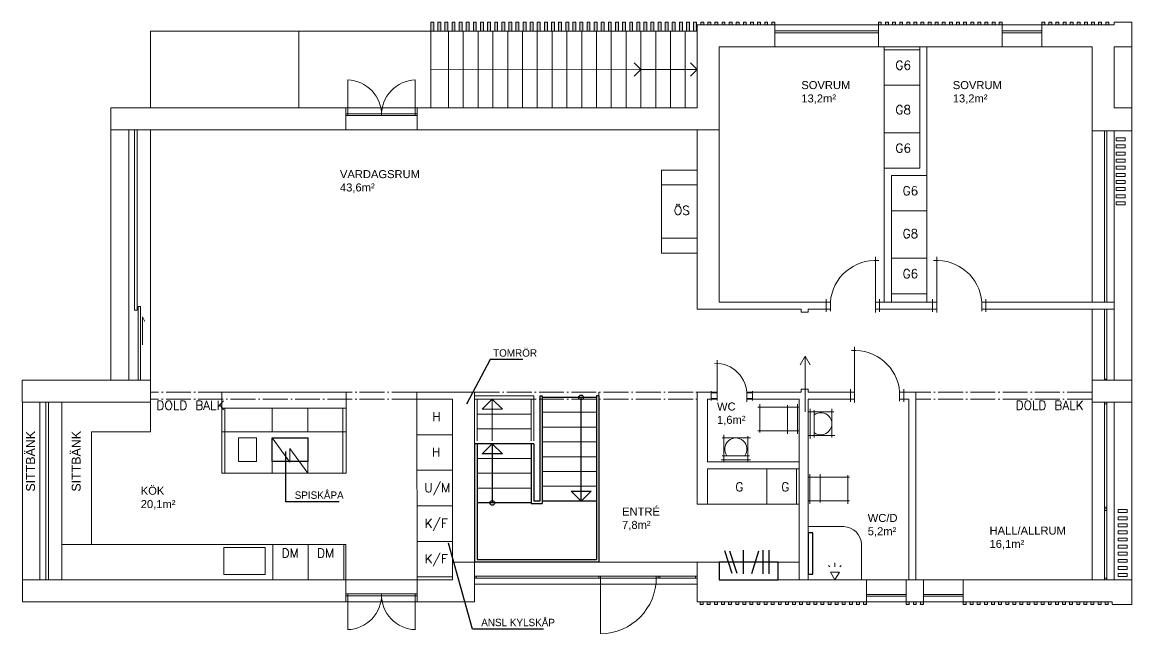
# Model space of a CAD drawing. Extents: x 1552147 to 1574217, y 319651 to 375401.
# Drawn here: x 1552147 to 1570887, y 345071 to 355396 of the extents above; entities that cross this region are included whole.
import ezdxf

# ---------------------------------------------------------------- set-up
doc = ezdxf.new("R2010")
doc.units = 0
doc.header["$LTSCALE"] = 50
doc.linetypes.add('DASHED', pattern=[19.05, 12.7, -6.35])
doc.linetypes.add('PUNKTSTRECKAD', pattern=[10.9, 8.4, -1, 0.5, -1])
doc.layers.get('0').update_dxf_attribs({"linetype": 'CONTINUOUS'})
for name, color, linetype in [('1. Fast inredning', 4, 'CONTINUOUS'), ('1. Möbler', 1, 'CONTINUOUS'), ('1.Fast inredning', 4, 'CONTINUOUS'), ('A-3000', 8, 'CONTINUOUS'), ('V-5200-T', 7, 'CONTINUOUS'), ('V-5350', 7, 'CONTINUOUS'), ('V-5600-T', 7, 'CONTINUOUS'), ('V-5700', 7, 'CONTINUOUS'), ('V-5700-T', 7, 'CONTINUOUS')]:
    doc.layers.add(name, color=color, linetype=linetype)
doc.layers.add('A-------AA-', color=1, linetype='CONTINUOUS', lineweight=18)
doc.layers.get('0').off()
doc.styles.add('Arial', font='arial.ttf', dxfattribs={"height": 245.883234})
doc.styles.add('FISO', font='fiso.shx', dxfattribs={"height": 125})
doc.styles.add('ISO', font='TXT.shx', dxfattribs={"height": 2.5})

# ---------------------------------------------------------------- blocks, each defined once
blk = doc.blocks.new('Handfat litet')
at = {"layer": '1.Fast inredning', "color": 0, "lineweight": 20}
for p, q in [((-10211, 144559), (-10711, 144559)), ((-10691, 144489), (-10231, 144489)), ((-10661, 144589), (-10661, 144139)), ((-10261, 144159), (-10261, 144589)), ((-10691, 144189), (-10211, 144189))]:
    blk.add_line(p, q, dxfattribs=at)
blk.add_arc((-10461, 144377), 187, 143.1301, 36.8699, dxfattribs=at)
blk = doc.blocks.new('Wc-stol')
at = {"layer": '1.Fast inredning', "color": 0, "lineweight": 20}
for p, q in [((-10967, 144011), (-11667, 144011)), ((-11637, 144061), (-11637, 143561)), ((-11467, 144041), (-11467, 143561)), ((-10997, 143581), (-10997, 144061)), ((-11667, 143611), (-10967, 143611))]:
    blk.add_line(p, q, dxfattribs=at)
blk = doc.blocks.new('Hatthylla_')
at = {"layer": '1. Möbler', "color": 0, "linetype": 'DASHED', "lineweight": 25}
for p, q in [((-879, -110), (-1003, -490)), ((-794, -108), (-917, -488)), ((-692, -500), (-692, -100)), ((-546, -109), (-427, -491)), ((-361, -500), (-361, -100)), ((-261, -500), (-261, -100))]:
    blk.add_line(p, q, dxfattribs=at)
at = {"layer": '1. Möbler', "color": 0, "lineweight": 25, "flags": 128}
blk.add_lwpolyline([(-100, 0), (-100, -300), (-1100, -300), (-1100, 0)], close=True, dxfattribs=at)
blk = doc.blocks.new('Duschkabin_streckad')
at = {"color": 0, "lineweight": 20}
for q in [(-50966, 183333), (-50066, 184233)]:
    blk.add_line((-50966, 184233), q, dxfattribs=at)
at = {"layer": '1. Fast inredning', "color": 0, "lineweight": 20}
for p, q in [((-50516, 184233), (-50592, 184101)), ((-50440, 184101), (-50516, 184233)), ((-50066, 184233), (-50066, 183633)), ((-50592, 184101), (-50440, 184101)), ((-50602, 184013), (-50625, 183991)), ((-50516, 184011), (-50516, 183946)), ((-50429, 184013), (-50407, 183991)), ((-50966, 183333), (-50366, 183333))]:
    blk.add_line(p, q, dxfattribs=at)
blk.add_arc((-50376, 183643), 310, 271.7426, 358.2574, dxfattribs=at)
blk = doc.blocks.new('A')
at = {"layer": 'A-------AA-'}
h = blk.add_hatch(color=8, dxfattribs=at)
h.dxf.hatch_style = 1
h.paths.add_polyline_path([(1529050, 355396), (1529000, 355396), (1529000, 355351), (1529050, 355351)])
h.paths.add_polyline_path([(1529170, 355396), (1529120, 355396), (1529120, 355351), (1529170, 355351)])
h.paths.add_polyline_path([(1529290, 355396), (1529240, 355396), (1529240, 355351), (1529290, 355351)])
h.paths.add_polyline_path([(1529410, 355396), (1529360, 355396), (1529360, 355351), (1529410, 355351)])
h.paths.add_polyline_path([(1529890, 355396), (1529840, 355396), (1529840, 355351), (1529890, 355351)])
h.paths.add_polyline_path([(1530010, 355396), (1529960, 355396), (1529960, 355351), (1530010, 355351)])
h.paths.add_polyline_path([(1530130, 355396), (1530080, 355396), (1530080, 355351), (1530130, 355351)])
h.paths.add_polyline_path([(1530250, 355396), (1530200, 355396), (1530200, 355351), (1530250, 355351)])
h.paths.add_polyline_path([(1530370, 355396), (1530320, 355396), (1530320, 355351), (1530370, 355351)])
h.paths.add_polyline_path([(1525930, 355396), (1525880, 355396), (1525880, 355246), (1525930, 355246)])
h.paths.add_polyline_path([(1525810, 355396), (1525760, 355396), (1525760, 355246), (1525810, 355246)])
h.paths.add_polyline_path([(1525690, 355396), (1525640, 355396), (1525640, 355246), (1525690, 355246)])
h.paths.add_polyline_path([(1525570, 355396), (1525520, 355396), (1525520, 355246), (1525570, 355246)])
h.paths.add_polyline_path([(1525450, 355396), (1525400, 355396), (1525400, 355246), (1525450, 355246)])
h.paths.add_polyline_path([(1525330, 355396), (1525280, 355396), (1525280, 355246), (1525330, 355246)])
h.paths.add_polyline_path([(1525210, 355396), (1525160, 355396), (1525160, 355246), (1525210, 355246)])
h.paths.add_polyline_path([(1525090, 355396), (1525040, 355396), (1525040, 355246), (1525090, 355246)])
h.paths.add_polyline_path([(1524970, 355396), (1524920, 355396), (1524920, 355246), (1524970, 355246)])
h.paths.add_polyline_path([(1524850, 355396), (1524800, 355396), (1524800, 355246), (1524850, 355246)])
h.paths.add_polyline_path([(1524730, 355396), (1524680, 355396), (1524680, 355246), (1524730, 355246)])
h.paths.add_polyline_path([(1524610, 355396), (1524560, 355396), (1524560, 355246), (1524610, 355246)])
h.paths.add_polyline_path([(1524490, 355396), (1524440, 355396), (1524440, 355246), (1524490, 355246)])
h.paths.add_polyline_path([(1524370, 355396), (1524320, 355396), (1524320, 355246), (1524370, 355246)])
h.paths.add_polyline_path([(1524250, 355396), (1524200, 355396), (1524200, 355246), (1524250, 355246)])
h.paths.add_polyline_path([(1524130, 355396), (1524080, 355396), (1524080, 355246), (1524130, 355246)])
h.paths.add_polyline_path([(1524010, 355396), (1523960, 355396), (1523960, 355246), (1524010, 355246)])
h.paths.add_polyline_path([(1523890, 355396), (1523840, 355396), (1523840, 355246), (1523890, 355246)])
h.paths.add_polyline_path([(1523770, 355396), (1523720, 355396), (1523720, 355246), (1523770, 355246)])
h.paths.add_polyline_path([(1523650, 355396), (1523600, 355396), (1523600, 355246), (1523650, 355246)])
h.paths.add_polyline_path([(1523530, 355396), (1523480, 355396), (1523480, 355246), (1523530, 355246)])
h.paths.add_polyline_path([(1523410, 355396), (1523360, 355396), (1523360, 355246), (1523410, 355246)])
h.paths.add_polyline_path([(1523290, 355396), (1523240, 355396), (1523240, 355246), (1523290, 355246)])
h.paths.add_polyline_path([(1523170, 355396), (1523120, 355396), (1523120, 355246), (1523170, 355246)])
h.paths.add_polyline_path([(1523050, 355396), (1523000, 355396), (1523000, 355246), (1523050, 355246)])
h.paths.add_polyline_path([(1522930, 355396), (1522880, 355396), (1522880, 355246), (1522930, 355246)])
h.paths.add_polyline_path([(1522810, 355396), (1522760, 355396), (1522760, 355246), (1522810, 355246)])
h.paths.add_polyline_path([(1522690, 355396), (1522640, 355396), (1522640, 355246), (1522690, 355246)])
h.paths.add_polyline_path([(1522570, 355396), (1522520, 355396), (1522520, 355246), (1522570, 355246)])
h.paths.add_polyline_path([(1522450, 355396), (1522400, 355396), (1522400, 355246), (1522450, 355246)])
h.paths.add_polyline_path([(1522330, 355396), (1522280, 355396), (1522280, 355246), (1522330, 355246)])
h.paths.add_polyline_path([(1522210, 355396), (1522160, 355396), (1522160, 355246), (1522210, 355246)])
h.paths.add_polyline_path([(1522090, 355396), (1522040, 355396), (1522040, 355246), (1522090, 355246)])
h.paths.add_polyline_path([(1521970, 355396), (1521920, 355396), (1521920, 355246), (1521970, 355246)])
h.paths.add_polyline_path([(1521850, 355396), (1521800, 355396), (1521800, 355246), (1521850, 355246)])
h.paths.add_polyline_path([(1521730, 355396), (1521680, 355396), (1521680, 355246), (1521730, 355246)])
h.paths.add_polyline_path([(1521610, 355396), (1521560, 355396), (1521560, 355246), (1521610, 355246)])
h.paths.add_polyline_path([(1521490, 355396), (1521440, 355396), (1521440, 355246), (1521490, 355246)])
h.paths.add_polyline_path([(1526050, 355396), (1526000, 355396), (1526000, 355351), (1526050, 355351)])
h.paths.add_polyline_path([(1526170, 355396), (1526120, 355396), (1526120, 355351), (1526170, 355351)])
h.paths.add_polyline_path([(1526290, 355396), (1526240, 355396), (1526240, 355351), (1526290, 355351)])
h.paths.add_polyline_path([(1526410, 355396), (1526360, 355396), (1526360, 355351), (1526410, 355351)])
h.paths.add_polyline_path([(1526530, 355396), (1526480, 355396), (1526480, 355351), (1526530, 355351)])
h.paths.add_polyline_path([(1526650, 355396), (1526600, 355396), (1526600, 355351), (1526650, 355351)])
h.paths.add_polyline_path([(1526770, 355396), (1526720, 355396), (1526720, 355351), (1526770, 355351)])
h.paths.add_polyline_path([(1526890, 355396), (1526840, 355396), (1526840, 355351), (1526890, 355351)])
h.paths.add_polyline_path([(1527010, 355396), (1526960, 355396), (1526960, 355351), (1527010, 355351)])
h.paths.add_polyline_path([(1527130, 355396), (1527080, 355396), (1527080, 355351), (1527130, 355351)])
h.paths.add_polyline_path([(1527250, 355396), (1527200, 355396), (1527200, 355351), (1527250, 355351)])
h.paths.add_polyline_path([(1529530, 355396), (1529480, 355396), (1529480, 355351), (1529530, 355351)])
h.paths.add_polyline_path([(1529650, 355396), (1529600, 355396), (1529600, 355351), (1529650, 355351)])
h.paths.add_polyline_path([(1529770, 355396), (1529720, 355396), (1529720, 355351), (1529770, 355351)])
h.paths.add_polyline_path([(1530490, 355396), (1530440, 355396), (1530440, 355351), (1530490, 355351)])
h.paths.add_polyline_path([(1530610, 355396), (1530560, 355396), (1530560, 355351), (1530610, 355351)])
h.paths.add_polyline_path([(1530730, 355396), (1530680, 355396), (1530680, 355351), (1530730, 355351)])
h.paths.add_polyline_path([(1530850, 355396), (1530800, 355396), (1530800, 355351), (1530850, 355351)])
h.paths.add_polyline_path([(1530970, 355396), (1530920, 355396), (1530920, 355351), (1530970, 355351)])
h.paths.add_polyline_path([(1531090, 355396), (1531040, 355396), (1531040, 355351), (1531090, 355351)])
h.paths.add_polyline_path([(1531810, 355396), (1531760, 355396), (1531760, 355351), (1531810, 355351)])
h.paths.add_polyline_path([(1531930, 355396), (1531880, 355396), (1531880, 355351), (1531930, 355351)])
h.paths.add_polyline_path([(1532050, 355396), (1532000, 355396), (1532000, 355351), (1532050, 355351)])
h.paths.add_polyline_path([(1532170, 355396), (1532120, 355396), (1532120, 355351), (1532170, 355351)])
h.paths.add_polyline_path([(1532290, 355396), (1532240, 355396), (1532240, 355351), (1532290, 355351)])
h.paths.add_polyline_path([(1532410, 355396), (1532360, 355396), (1532360, 355351), (1532410, 355351)])
h.paths.add_polyline_path([(1532530, 355396), (1532480, 355396), (1532480, 355351), (1532530, 355351)])
h.paths.add_polyline_path([(1532650, 355396), (1532600, 355396), (1532600, 355351), (1532650, 355351)])
h.paths.add_polyline_path([(1532770, 355396), (1532720, 355396), (1532720, 355351), (1532770, 355351)])
h.paths.add_polyline_path([(1532890, 355396), (1532840, 355396), (1532840, 355351), (1532890, 355351)])
h = blk.add_hatch(color=8, dxfattribs=at)
h.dxf.hatch_style = 1
h.paths.add_polyline_path([(1526040, 345611), (1525990, 345611), (1525990, 345566), (1526040, 345566)])
h.paths.add_polyline_path([(1526161, 345611), (1526111, 345611), (1526111, 345566), (1526161, 345566)])
h.paths.add_polyline_path([(1526281, 345611), (1526231, 345611), (1526231, 345566), (1526281, 345566)])
h.paths.add_polyline_path([(1526401, 345611), (1526351, 345611), (1526351, 345566), (1526401, 345566)])
h.paths.add_polyline_path([(1526521, 345611), (1526471, 345611), (1526471, 345566), (1526521, 345566)])
h.paths.add_polyline_path([(1526641, 345611), (1526591, 345611), (1526591, 345566), (1526641, 345566)])
h.paths.add_polyline_path([(1526761, 345611), (1526711, 345611), (1526711, 345566), (1526761, 345566)])
h.paths.add_polyline_path([(1526881, 345611), (1526831, 345611), (1526831, 345566), (1526881, 345566)])
h.paths.add_polyline_path([(1527001, 345611), (1526951, 345611), (1526951, 345566), (1527001, 345566)])
h.paths.add_polyline_path([(1527121, 345611), (1527071, 345611), (1527071, 345566), (1527121, 345566)])
h.paths.add_polyline_path([(1527241, 345611), (1527191, 345611), (1527191, 345566), (1527241, 345566)])
h.paths.add_polyline_path([(1527361, 345611), (1527311, 345611), (1527311, 345566), (1527361, 345566)])
h.paths.add_polyline_path([(1527481, 345611), (1527431, 345611), (1527431, 345566), (1527481, 345566)])
h.paths.add_polyline_path([(1527601, 345611), (1527551, 345611), (1527551, 345566), (1527601, 345566)])
h.paths.add_polyline_path([(1527721, 345611), (1527671, 345611), (1527671, 345566), (1527721, 345566)])
h.paths.add_polyline_path([(1527841, 345611), (1527791, 345611), (1527791, 345566), (1527841, 345566)])
h.paths.add_polyline_path([(1527961, 345611), (1527911, 345611), (1527911, 345566), (1527961, 345566)])
h.paths.add_polyline_path([(1528081, 345611), (1528031, 345611), (1528031, 345566), (1528081, 345566)])
h.paths.add_polyline_path([(1528201, 345611), (1528151, 345611), (1528151, 345566), (1528201, 345566)])
h.paths.add_polyline_path([(1528321, 345611), (1528271, 345611), (1528271, 345566), (1528321, 345566)])
h.paths.add_polyline_path([(1528441, 345611), (1528391, 345611), (1528391, 345566), (1528441, 345566)])
h.paths.add_polyline_path([(1528561, 345611), (1528511, 345611), (1528511, 345566), (1528561, 345566)])
h.paths.add_polyline_path([(1528681, 345611), (1528631, 345611), (1528631, 345566), (1528681, 345566)])
h.paths.add_polyline_path([(1528801, 345611), (1528751, 345611), (1528751, 345566), (1528801, 345566)])
h.paths.add_polyline_path([(1529521, 345611), (1529471, 345611), (1529471, 345566), (1529521, 345566)])
h.paths.add_polyline_path([(1529641, 345611), (1529591, 345611), (1529591, 345566), (1529641, 345566)])
h.paths.add_polyline_path([(1529761, 345611), (1529711, 345611), (1529711, 345566), (1529761, 345566)])
h.paths.add_polyline_path([(1530481, 345611), (1530431, 345611), (1530431, 345566), (1530481, 345566)])
h.paths.add_polyline_path([(1530601, 345611), (1530551, 345611), (1530551, 345566), (1530601, 345566)])
h.paths.add_polyline_path([(1530721, 345611), (1530671, 345611), (1530671, 345566), (1530721, 345566)])
h.paths.add_polyline_path([(1530841, 345611), (1530791, 345611), (1530791, 345566), (1530841, 345566)])
h.paths.add_polyline_path([(1530961, 345611), (1530911, 345611), (1530911, 345566), (1530961, 345566)])
h.paths.add_polyline_path([(1531081, 345611), (1531031, 345611), (1531031, 345566), (1531081, 345566)])
h.paths.add_polyline_path([(1531201, 345611), (1531151, 345611), (1531151, 345566), (1531201, 345566)])
h.paths.add_polyline_path([(1531321, 345611), (1531271, 345611), (1531271, 345566), (1531321, 345566)])
h.paths.add_polyline_path([(1531441, 345611), (1531391, 345611), (1531391, 345566), (1531441, 345566)])
h.paths.add_polyline_path([(1531561, 345611), (1531511, 345611), (1531511, 345566), (1531561, 345566)])
h.paths.add_polyline_path([(1531681, 345611), (1531631, 345611), (1531631, 345566), (1531681, 345566)])
h.paths.add_polyline_path([(1531801, 345611), (1531751, 345611), (1531751, 345566), (1531801, 345566)])
h.paths.add_polyline_path([(1531921, 345611), (1531871, 345611), (1531871, 345566), (1531921, 345566)])
h.paths.add_polyline_path([(1532041, 345611), (1531991, 345611), (1531991, 345566), (1532041, 345566)])
h.paths.add_polyline_path([(1532161, 345611), (1532111, 345611), (1532111, 345566), (1532161, 345566)])
h.paths.add_polyline_path([(1532281, 345611), (1532231, 345611), (1532231, 345566), (1532281, 345566)])
h.paths.add_polyline_path([(1532401, 345611), (1532351, 345611), (1532351, 345566), (1532401, 345566)])
h.paths.add_polyline_path([(1532521, 345611), (1532471, 345611), (1532471, 345566), (1532521, 345566)])
h.paths.add_polyline_path([(1532641, 345611), (1532591, 345611), (1532591, 345566), (1532641, 345566)])
h.paths.add_polyline_path([(1532761, 345611), (1532711, 345611), (1532711, 345566), (1532761, 345566)])
h.paths.add_polyline_path([(1532881, 345611), (1532831, 345611), (1532831, 345566), (1532881, 345566)])
at = {"layer": 'A-------AA-', "color": 8}
for p, q in [((1527250, 355351), (1527250, 354981)), ((1529000, 355351), (1529000, 354981)), ((1531090, 355351), (1531090, 354981)), ((1531760, 355351), (1531760, 354981)), ((1532980, 355351), (1532980, 355396)), ((1516710, 353951), (1516710, 355246)), ((1516710, 355246), (1519210, 355246)), ((1521550, 355246), (1519210, 355246)), ((1519210, 355246), (1519210, 353951)), ((1525940, 355246), (1521550, 355246)), ((1525240, 353951), (1525240, 355246)), ((1525490, 353951), (1525490, 355246)), ((1525740, 353951), (1525740, 355246)), ((1533280, 345981), (1533280, 355231)), ((1529700, 352931), (1529700, 354981)), ((1529820, 352811), (1529820, 354981)), ((1524990, 354598), (1525940, 354598)), ((1525940, 354598), (1525828, 354710)), ((1525940, 354598), (1525828, 354486)), ((1520009, 353951), (1520009, 353581)), ((1521210, 353581), (1521210, 353951)), ((1516040, 353581), (1516040, 349351)), ((1516340, 353581), (1516710, 353581)), ((1525940, 353581), (1525940, 350551)), ((1526310, 353581), (1526310, 350671)), ((1532980, 353561), (1532610, 353561)), ((1529100, 352931), (1529100, 350671)), ((1529700, 352931), (1529100, 352931)), ((1529220, 350671), (1529220, 352811)), ((1529820, 352811), (1529220, 352811)), ((1526310, 350671), (1528191, 350671)), ((1528951, 350671), (1529987, 350671)), ((1530747, 350671), (1532610, 350671)), ((1532610, 350671), (1532980, 350671)), ((1525940, 350551), (1527695, 350551)), ((1527695, 350551), (1527695, 350501)), ((1527695, 350501), (1527815, 350501)), ((1527815, 350501), (1527815, 350551)), ((1527815, 350551), (1528191, 350551)), ((1528951, 350551), (1529987, 350551)), ((1530747, 350551), (1532610, 350551)), ((1532610, 350551), (1532980, 350551)), ((1516340, 349351), (1516710, 349351)), ((1532610, 349351), (1532980, 349351)), ((1521205, 349151), (1522180, 349151)), ((1521205, 349031), (1521205, 349151)), ((1522180, 346300), (1522180, 349151)), ((1524280, 349031), (1524280, 349151)), ((1525940, 347257), (1525940, 349151)), ((1525940, 349151), (1526277, 349151)), ((1525940, 347257), (1525940, 349151)), ((1526777, 349151), (1527695, 349151)), ((1527695, 349151), (1527695, 349201)), ((1527695, 349201), (1527815, 349201)), ((1527815, 349201), (1527815, 349151)), ((1527815, 349151), (1528599, 349151)), ((1529359, 349151), (1529635, 349151)), ((1529635, 345981), (1529635, 349151)), ((1514546, 348981), (1514546, 345981)), ((1514570, 348981), (1514870, 348981)), ((1514870, 348981), (1515210, 348981)), ((1521205, 349031), (1521810, 349031)), ((1521810, 346281), (1521810, 349031)), ((1522180, 348331), (1522180, 349091)), ((1523180, 349091), (1522180, 349091)), ((1523180, 349031), (1522180, 349031)), ((1522222, 348331), (1522222, 349031)), ((1522310, 348861), (1522480, 349031)), ((1522480, 349031), (1522650, 348861)), ((1522480, 348331), (1522480, 349031)), ((1523138, 348331), (1523138, 349031)), ((1523180, 348331), (1523180, 349091)), ((1526115, 347977), (1526115, 349031)), ((1526115, 349031), (1526277, 349031)), ((1526777, 349031), (1527665, 349031)), ((1527665, 349031), (1527665, 345981)), ((1527815, 349031), (1527815, 345981)), ((1527815, 349031), (1528599, 349031)), ((1529359, 349031), (1529515, 349031)), ((1529515, 349031), (1529515, 345981)), ((1532610, 348981), (1532980, 348981)), ((1520012, 348881), (1517910, 348881)), ((1517962, 347781), (1517962, 348881)), ((1518762, 348481), (1518762, 348881)), ((1519362, 348481), (1519362, 348881)), ((1519958, 347781), (1519958, 348881)), ((1523138, 348781), (1522222, 348781)), ((1522650, 348861), (1522310, 348861)), ((1524238, 348811), (1523322, 348811)), ((1520012, 348481), (1517910, 348481)), ((1518762, 348381), (1518762, 347781)), ((1518762, 348381), (1519362, 348381)), ((1519362, 348381), (1519362, 347781)), ((1523138, 348531), (1522222, 348531)), ((1524238, 348561), (1523322, 348561)), ((1524238, 348311), (1523322, 348311)), ((1523138, 348031), (1522222, 348031)), ((1524238, 348061), (1523322, 348061)), ((1526115, 347977), (1527665, 347977)), ((1526115, 347257), (1526115, 347857)), ((1526115, 347857), (1527665, 347857)), ((1523138, 347781), (1522222, 347781)), ((1524238, 347811), (1523322, 347811)), ((1523138, 347531), (1522222, 347531)), ((1524238, 347561), (1523322, 347561)), ((1526105, 347257), (1525940, 347257)), ((1518771, 346581), (1518771, 345981)), ((1519371, 346581), (1519371, 345981)), ((1519971, 346581), (1519971, 345981)), ((1522180, 345911), (1522180, 346281)), ((1525940, 345911), (1525940, 346281)), ((1514570, 345981), (1514870, 345981)), ((1514870, 345981), (1515210, 345981)), ((1520009, 345611), (1520009, 345981)), ((1521210, 345981), (1521210, 345611)), ((1528800, 345611), (1528800, 345981)), ((1529470, 345611), (1529470, 345981)), ((1529760, 345611), (1529760, 345981)), ((1530430, 345611), (1530430, 345981)), ((1532610, 345981), (1532980, 345981)), ((1525940, 345611), (1532951, 345611)), ((1532951, 345611), (1532951, 345566))]:
    blk.add_line(p, q, dxfattribs=at)
at = {"layer": 'A-------AA-', "color": 8, "lineweight": 20}
for p, q in [((1521440, 353951), (1521440, 355246)), ((1521740, 353951), (1521740, 355246)), ((1521990, 353951), (1521990, 355246)), ((1522240, 353951), (1522240, 355246)), ((1522490, 353951), (1522490, 355246)), ((1522740, 353951), (1522740, 355246)), ((1522990, 353951), (1522990, 355246)), ((1523240, 353951), (1523240, 355261)), ((1523490, 353951), (1523490, 355246)), ((1523740, 353951), (1523740, 355246)), ((1523990, 353951), (1523990, 355246)), ((1524240, 353951), (1524240, 355246)), ((1524490, 353951), (1524490, 355261)), ((1524740, 353951), (1524740, 355246)), ((1524990, 353951), (1524990, 355246)), ((1529100, 352931), (1529100, 354981)), ((1529700, 354931), (1529100, 354931)), ((1521440, 354602), (1524990, 354598)), ((1524990, 354598), (1524878, 354710)), ((1524990, 354598), (1524878, 354486)), ((1520039, 353851), (1520039, 354421)), ((1521180, 353851), (1521180, 354421)), ((1529700, 354331), (1529100, 354331)), ((1520039, 353851), (1520039, 353819)), ((1521180, 353851), (1521180, 353819)), ((1529700, 353531), (1529100, 353531)), ((1525940, 352899), (1525340, 352899)), ((1525340, 352649), (1525340, 352899)), ((1529820, 352811), (1529820, 350671)), ((1525940, 352649), (1525340, 352649)), ((1525340, 351749), (1525340, 352649)), ((1529820, 352211), (1529220, 352211)), ((1525940, 351749), (1525340, 351749)), ((1525340, 351749), (1525340, 351499)), ((1525340, 351499), (1525940, 351499)), ((1528951, 350671), (1528951, 351437)), ((1529820, 351411), (1529220, 351411)), ((1529987, 350671), (1529987, 351437)), ((1528121, 350721), (1528121, 350509)), ((1528191, 350671), (1528121, 350671)), ((1528191, 350671), (1528191, 350517)), ((1528951, 350671), (1528951, 350495)), ((1529021, 350671), (1528951, 350671)), ((1529021, 350721), (1529021, 350506)), ((1529820, 350811), (1529220, 350811)), ((1529917, 350721), (1529917, 350506)), ((1529917, 350671), (1529987, 350671)), ((1529987, 350671), (1529987, 350495)), ((1530747, 350671), (1530747, 350517)), ((1530747, 350671), (1530817, 350671)), ((1530817, 350721), (1530817, 350509)), ((1528121, 350551), (1528191, 350551)), ((1528951, 350551), (1529021, 350551)), ((1529987, 350551), (1529917, 350551)), ((1530817, 350551), (1530747, 350551)), ((1516570, 349947), (1516570, 350420)), ((1516570, 350420), (1516613, 350345)), ((1528599, 349151), (1528599, 349917)), ((1526277, 349138), (1526277, 349689)), ((1527762, 349761), (1527677, 349612)), ((1527762, 348817), (1527762, 349761)), ((1527762, 349761), (1527848, 349612)), ((1532861, 349371), (1532819, 349371)), ((1517910, 349151), (1517910, 347781)), ((1520010, 349151), (1517910, 349151)), ((1520010, 349151), (1520012, 347781)), ((1526177, 349168), (1526177, 349008)), ((1526277, 349138), (1526177, 349138)), ((1526277, 349138), (1526277, 349008)), ((1526877, 349138), (1526777, 349138)), ((1526777, 348985), (1526777, 349138)), ((1526877, 349008), (1526877, 349168)), ((1528529, 349201), (1528529, 348986)), ((1528529, 349151), (1528599, 349151)), ((1528599, 349151), (1528599, 348975)), ((1529359, 349151), (1529359, 348997)), ((1529359, 349151), (1529429, 349151)), ((1529429, 349201), (1529429, 348989)), ((1516710, 348981), (1516710, 348481)), ((1521205, 349031), (1521210, 345981)), ((1526177, 349043), (1526277, 349043)), ((1526777, 349043), (1526877, 349043)), ((1528599, 349031), (1528529, 349031)), ((1529429, 349031), (1529359, 349031)), ((1532861, 348951), (1532819, 348951)), ((1516710, 348481), (1515710, 348481)), ((1515710, 348481), (1515710, 346581)), ((1518762, 348381), (1519062, 347967)), ((1521210, 348431), (1521810, 348431)), ((1519062, 348199), (1519362, 347781)), ((1519062, 347967), (1519062, 348199)), ((1521210, 347831), (1521810, 347831)), ((1527115, 347857), (1527115, 347257)), ((1527615, 347857), (1527615, 347257)), ((1520012, 347781), (1517910, 347781)), ((1527665, 347257), (1526035, 347257)), ((1521210, 347231), (1521810, 347231)), ((1532861, 347211), (1532819, 347211)), ((1532861, 347181), (1532819, 347181)), ((1532861, 347151), (1532819, 347151)), ((1520009, 346581), (1515210, 346581)), ((1520009, 346581), (1520009, 345981)), ((1521210, 346631), (1521810, 346631)), ((1526310, 346281), (1527665, 346281)), ((1521210, 346031), (1521810, 346031)), ((1522210, 346044), (1522210, 346011)), ((1524280, 346044), (1524280, 346011)), ((1524310, 346044), (1524310, 346011)), ((1524310, 346011), (1524310, 345071)), ((1525250, 346044), (1525250, 346011)), ((1525280, 346044), (1525280, 346011)), ((1525310, 346044), (1525310, 346011)), ((1525910, 346044), (1525910, 346011)), ((1532861, 346011), (1532819, 346011)), ((1520039, 345711), (1520039, 345744)), ((1520039, 345711), (1520039, 345141)), ((1521180, 345711), (1521180, 345744)), ((1521180, 345711), (1521180, 345141))]:
    blk.add_line(p, q, dxfattribs=at)
at = {"layer": 'A-------AA-', "color": 8, "linetype": 'PUNKTSTRECKAD'}
for p, q in [((1521205, 349151), (1516710, 349151)), ((1522180, 349151), (1525940, 349151)), ((1532610, 349151), (1529635, 349151)), ((1521205, 349031), (1516710, 349031)), ((1522180, 349031), (1525940, 349031)), ((1532610, 349031), (1529635, 349031))]:
    blk.add_line(p, q, dxfattribs=at)
at = {"layer": 'A-------AA-', "color": 8, "lineweight": 25}
for p, q in [((1523280, 349091), (1523280, 347311)), ((1523280, 349091), (1523322, 349091)), ((1523322, 349091), (1523322, 347269)), ((1524238, 349061), (1523322, 349061)), ((1524238, 349091), (1524238, 346323)), ((1524280, 349091), (1524238, 349091)), ((1524280, 349091), (1524280, 346281)), ((1522180, 348281), (1522180, 346281)), ((1523180, 348281), (1522180, 348281)), ((1522222, 348281), (1522222, 346323)), ((1522310, 348111), (1522480, 348281)), ((1522480, 348281), (1522650, 348111)), ((1523138, 348281), (1523138, 347269)), ((1523180, 348281), (1523180, 347311)), ((1522650, 348111), (1522310, 348111)), ((1523810, 347482), (1524150, 347482)), ((1523980, 347311), (1523810, 347482)), ((1524150, 347482), (1523980, 347311)), ((1523138, 347281), (1522222, 347281)), ((1523138, 347269), (1523322, 347269)), ((1523280, 347311), (1523180, 347311)), ((1524238, 347311), (1523322, 347311)), ((1522222, 346323), (1524238, 346323)), ((1524280, 346281), (1522180, 346281))]:
    blk.add_line(p, q, dxfattribs=at)
at = {"layer": 'A-------AA-', "color": 8}
for points in [[(1516040, 353951), (1525940, 353951), (1525940, 355351), (1532980, 355351), (1532980, 355396), (1533280, 355396), (1533280, 354981), (1532980, 354981), (1532980, 353951), (1533280, 353951), (1533280, 353561), (1532980, 353561), (1532980, 349351), (1533280, 349351), (1533280, 348981), (1532980, 348981), (1532980, 345981), (1533280, 345981), (1533280, 345566), (1532951, 345566), (1532951, 345611), (1525940, 345611), (1525940, 345911), (1522180, 345911), (1522180, 345611), (1521185, 345611), (1521185, 345611), (1514546, 345611), (1514546, 345981), (1514840, 345981), (1514840, 348981), (1514540, 348981), (1514540, 349351), (1516340, 349351), (1516340, 353581), (1516040, 353581)], [(1521440, 355246), (1521440, 355396), (1521490, 355396), (1521490, 355246)], [(1521560, 355246), (1521560, 355396), (1521610, 355396), (1521610, 355246)], [(1521680, 355246), (1521680, 355396), (1521730, 355396), (1521730, 355246)], [(1521800, 355246), (1521800, 355396), (1521850, 355396), (1521850, 355246)], [(1521920, 355246), (1521920, 355396), (1521970, 355396), (1521970, 355246)], [(1522040, 355246), (1522040, 355396), (1522090, 355396), (1522090, 355246)], [(1522160, 355246), (1522160, 355396), (1522210, 355396), (1522210, 355246)], [(1522280, 355246), (1522280, 355396), (1522330, 355396), (1522330, 355246)], [(1522400, 355246), (1522400, 355396), (1522450, 355396), (1522450, 355246)], [(1522520, 355246), (1522520, 355396), (1522570, 355396), (1522570, 355246)], [(1522640, 355246), (1522640, 355396), (1522690, 355396), (1522690, 355246)], [(1522760, 355246), (1522760, 355396), (1522810, 355396), (1522810, 355246)], [(1522880, 355246), (1522880, 355396), (1522930, 355396), (1522930, 355246)], [(1523000, 355246), (1523000, 355396), (1523050, 355396), (1523050, 355246)], [(1523120, 355246), (1523120, 355396), (1523170, 355396), (1523170, 355246)], [(1523240, 355246), (1523240, 355396), (1523290, 355396), (1523290, 355246)], [(1523360, 355246), (1523360, 355396), (1523410, 355396), (1523410, 355246)], [(1523480, 355246), (1523480, 355396), (1523530, 355396), (1523530, 355246)], [(1523600, 355246), (1523600, 355396), (1523650, 355396), (1523650, 355246)], [(1523720, 355246), (1523720, 355396), (1523770, 355396), (1523770, 355246)], [(1523840, 355246), (1523840, 355396), (1523890, 355396), (1523890, 355246)], [(1523960, 355246), (1523960, 355396), (1524010, 355396), (1524010, 355246)], [(1524080, 355246), (1524080, 355396), (1524130, 355396), (1524130, 355246)], [(1524200, 355246), (1524200, 355396), (1524250, 355396), (1524250, 355246)], [(1524320, 355246), (1524320, 355396), (1524370, 355396), (1524370, 355246)], [(1524440, 355246), (1524440, 355396), (1524490, 355396), (1524490, 355246)], [(1524560, 355246), (1524560, 355396), (1524610, 355396), (1524610, 355246)], [(1524680, 355246), (1524680, 355396), (1524730, 355396), (1524730, 355246)], [(1524800, 355246), (1524800, 355396), (1524850, 355396), (1524850, 355246)], [(1524920, 355246), (1524920, 355396), (1524970, 355396), (1524970, 355246)], [(1525040, 355246), (1525040, 355396), (1525090, 355396), (1525090, 355246)], [(1525160, 355246), (1525160, 355396), (1525210, 355396), (1525210, 355246)], [(1525280, 355246), (1525280, 355396), (1525330, 355396), (1525330, 355246)], [(1525400, 355246), (1525400, 355396), (1525450, 355396), (1525450, 355246)], [(1525520, 355246), (1525520, 355396), (1525570, 355396), (1525570, 355246)], [(1525640, 355246), (1525640, 355396), (1525690, 355396), (1525690, 355246)], [(1525760, 355246), (1525760, 355396), (1525810, 355396), (1525810, 355246)], [(1525880, 355246), (1525880, 355396), (1525930, 355396), (1525930, 355246)], [(1533167, 353444), (1533017, 353444), (1533017, 353394), (1533167, 353394)], [(1533167, 353324), (1533017, 353324), (1533017, 353274), (1533167, 353274)], [(1533167, 353204), (1533017, 353204), (1533017, 353154), (1533167, 353154)], [(1533167, 353084), (1533017, 353084), (1533017, 353034), (1533167, 353034)], [(1533167, 352964), (1533017, 352964), (1533017, 352914), (1533167, 352914)], [(1533167, 352844), (1533017, 352844), (1533017, 352794), (1533167, 352794)], [(1533167, 352724), (1533017, 352724), (1533017, 352674), (1533167, 352674)], [(1533167, 352604), (1533017, 352604), (1533017, 352554), (1533167, 352554)], [(1533167, 352484), (1533017, 352484), (1533017, 352434), (1533167, 352434)], [(1533167, 352364), (1533017, 352364), (1533017, 352314), (1533167, 352314)], [(1533200, 347168), (1533050, 347168), (1533050, 347118), (1533200, 347118)], [(1533200, 347048), (1533050, 347048), (1533050, 346998), (1533200, 346998)], [(1533200, 346928), (1533050, 346928), (1533050, 346878), (1533200, 346878)], [(1533200, 346808), (1533050, 346808), (1533050, 346758), (1533200, 346758)], [(1533200, 346688), (1533050, 346688), (1533050, 346638), (1533200, 346638)], [(1533200, 346568), (1533050, 346568), (1533050, 346518), (1533200, 346518)], [(1533200, 346448), (1533050, 346448), (1533050, 346398), (1533200, 346398)], [(1533200, 346328), (1533050, 346328), (1533050, 346278), (1533200, 346278)], [(1533200, 346208), (1533050, 346208), (1533050, 346158), (1533200, 346158)], [(1533200, 346088), (1533050, 346088), (1533050, 346038), (1533200, 346038)]]:
    blk.add_lwpolyline(points, close=True, dxfattribs=at)
for points in [[(1526000, 355351), (1526000, 355396), (1526050, 355396), (1526050, 355351)], [(1526120, 355351), (1526120, 355396), (1526170, 355396), (1526170, 355351)], [(1526240, 355351), (1526240, 355396), (1526290, 355396), (1526290, 355351)], [(1526360, 355351), (1526360, 355396), (1526410, 355396), (1526410, 355351)], [(1526480, 355351), (1526480, 355396), (1526530, 355396), (1526530, 355351)], [(1526600, 355351), (1526600, 355396), (1526650, 355396), (1526650, 355351)], [(1526720, 355351), (1526720, 355396), (1526770, 355396), (1526770, 355351)], [(1526840, 355351), (1526840, 355396), (1526890, 355396), (1526890, 355351)], [(1526960, 355351), (1526960, 355396), (1527010, 355396), (1527010, 355351)], [(1527080, 355351), (1527080, 355396), (1527130, 355396), (1527130, 355351)], [(1527200, 355351), (1527200, 355396), (1527250, 355396), (1527250, 355351)], [(1529000, 355351), (1529000, 355396), (1529050, 355396), (1529050, 355351)], [(1529120, 355351), (1529120, 355396), (1529170, 355396), (1529170, 355351)], [(1529240, 355351), (1529240, 355396), (1529290, 355396), (1529290, 355351)], [(1529360, 355351), (1529360, 355396), (1529410, 355396), (1529410, 355351)], [(1529480, 355351), (1529480, 355396), (1529530, 355396), (1529530, 355351)], [(1529600, 355351), (1529600, 355396), (1529650, 355396), (1529650, 355351)], [(1529720, 355351), (1529720, 355396), (1529770, 355396), (1529770, 355351)], [(1529840, 355351), (1529840, 355396), (1529890, 355396), (1529890, 355351)], [(1529960, 355351), (1529960, 355396), (1530010, 355396), (1530010, 355351)], [(1530080, 355351), (1530080, 355396), (1530130, 355396), (1530130, 355351)], [(1530200, 355351), (1530200, 355396), (1530250, 355396), (1530250, 355351)], [(1530320, 355351), (1530320, 355396), (1530370, 355396), (1530370, 355351)], [(1530440, 355351), (1530440, 355396), (1530490, 355396), (1530490, 355351)], [(1530560, 355351), (1530560, 355396), (1530610, 355396), (1530610, 355351)], [(1530680, 355351), (1530680, 355396), (1530730, 355396), (1530730, 355351)], [(1530800, 355351), (1530800, 355396), (1530850, 355396), (1530850, 355351)], [(1530920, 355351), (1530920, 355396), (1530970, 355396), (1530970, 355351)], [(1531040, 355351), (1531040, 355396), (1531090, 355396), (1531090, 355351)], [(1531760, 355351), (1531760, 355396), (1531810, 355396), (1531810, 355351)], [(1531880, 355351), (1531880, 355396), (1531930, 355396), (1531930, 355351)], [(1532000, 355351), (1532000, 355396), (1532050, 355396), (1532050, 355351)], [(1532120, 355351), (1532120, 355396), (1532170, 355396), (1532170, 355351)], [(1532240, 355351), (1532240, 355396), (1532290, 355396), (1532290, 355351)], [(1532360, 355351), (1532360, 355396), (1532410, 355396), (1532410, 355351)], [(1532480, 355351), (1532480, 355396), (1532530, 355396), (1532530, 355351)], [(1532600, 355351), (1532600, 355396), (1532650, 355396), (1532650, 355351)], [(1532720, 355351), (1532720, 355396), (1532770, 355396), (1532770, 355351)], [(1532840, 355351), (1532840, 355396), (1532890, 355396), (1532890, 355351)], [(1532610, 350671), (1532610, 354981), (1526310, 354981), (1526310, 353581), (1516710, 353581), (1516710, 348981), (1515210, 348981), (1515210, 345981), (1521810, 345981), (1521810, 346281), (1526310, 346281), (1526310, 345981), (1532610, 345981), (1532610, 350551)], [(1525990, 345611), (1525990, 345566), (1526040, 345566), (1526040, 345611)], [(1526111, 345611), (1526111, 345566), (1526161, 345566), (1526161, 345611)], [(1526231, 345611), (1526231, 345566), (1526281, 345566), (1526281, 345611)], [(1526351, 345611), (1526351, 345566), (1526401, 345566), (1526401, 345611)], [(1526471, 345611), (1526471, 345566), (1526521, 345566), (1526521, 345611)], [(1526591, 345611), (1526591, 345566), (1526641, 345566), (1526641, 345611)], [(1526711, 345611), (1526711, 345566), (1526761, 345566), (1526761, 345611)], [(1526831, 345611), (1526831, 345566), (1526881, 345566), (1526881, 345611)], [(1526951, 345611), (1526951, 345566), (1527001, 345566), (1527001, 345611)], [(1527071, 345611), (1527071, 345566), (1527121, 345566), (1527121, 345611)], [(1527191, 345611), (1527191, 345566), (1527241, 345566), (1527241, 345611)], [(1527311, 345611), (1527311, 345566), (1527361, 345566), (1527361, 345611)], [(1527431, 345611), (1527431, 345566), (1527481, 345566), (1527481, 345611)], [(1527551, 345611), (1527551, 345566), (1527601, 345566), (1527601, 345611)], [(1527671, 345611), (1527671, 345566), (1527721, 345566), (1527721, 345611)], [(1527791, 345611), (1527791, 345566), (1527841, 345566), (1527841, 345611)], [(1527911, 345611), (1527911, 345566), (1527961, 345566), (1527961, 345611)], [(1528031, 345611), (1528031, 345566), (1528081, 345566), (1528081, 345611)], [(1528151, 345611), (1528151, 345566), (1528201, 345566), (1528201, 345611)], [(1528271, 345611), (1528271, 345566), (1528321, 345566), (1528321, 345611)], [(1528391, 345611), (1528391, 345566), (1528441, 345566), (1528441, 345611)], [(1528511, 345611), (1528511, 345566), (1528561, 345566), (1528561, 345611)], [(1528631, 345611), (1528631, 345566), (1528681, 345566), (1528681, 345611)], [(1528751, 345611), (1528751, 345566), (1528801, 345566), (1528801, 345611)], [(1529471, 345611), (1529471, 345566), (1529521, 345566), (1529521, 345611)], [(1529591, 345611), (1529591, 345566), (1529641, 345566), (1529641, 345611)], [(1529711, 345611), (1529711, 345566), (1529761, 345566), (1529761, 345611)], [(1530431, 345611), (1530431, 345566), (1530481, 345566), (1530481, 345611)], [(1530551, 345611), (1530551, 345566), (1530601, 345566), (1530601, 345611)], [(1530671, 345611), (1530671, 345566), (1530721, 345566), (1530721, 345611)], [(1530791, 345611), (1530791, 345566), (1530841, 345566), (1530841, 345611)], [(1530911, 345611), (1530911, 345566), (1530961, 345566), (1530961, 345611)], [(1531031, 345611), (1531031, 345566), (1531081, 345566), (1531081, 345611)], [(1531151, 345611), (1531151, 345566), (1531201, 345566), (1531201, 345611)], [(1531271, 345611), (1531271, 345566), (1531321, 345566), (1531321, 345611)], [(1531391, 345611), (1531391, 345566), (1531441, 345566), (1531441, 345611)], [(1531511, 345611), (1531511, 345566), (1531561, 345566), (1531561, 345611)], [(1531631, 345611), (1531631, 345566), (1531681, 345566), (1531681, 345611)], [(1531751, 345611), (1531751, 345566), (1531801, 345566), (1531801, 345611)], [(1531871, 345611), (1531871, 345566), (1531921, 345566), (1531921, 345611)], [(1531991, 345611), (1531991, 345566), (1532041, 345566), (1532041, 345611)], [(1532111, 345611), (1532111, 345566), (1532161, 345566), (1532161, 345611)], [(1532231, 345611), (1532231, 345566), (1532281, 345566), (1532281, 345611)], [(1532351, 345611), (1532351, 345566), (1532401, 345566), (1532401, 345611)], [(1532471, 345611), (1532471, 345566), (1532521, 345566), (1532521, 345611)], [(1532591, 345611), (1532591, 345566), (1532641, 345566), (1532641, 345611)], [(1532711, 345611), (1532711, 345566), (1532761, 345566), (1532761, 345611)], [(1532831, 345611), (1532831, 345566), (1532881, 345566), (1532881, 345611)]]:
    blk.add_lwpolyline(points, dxfattribs=at)
at = {"layer": 'A-------AA-', "color": 8, "lineweight": 20}
for points in [[(1527250, 355219), (1529000, 355219), (1529000, 355251), (1527250, 355251)], [(1531090, 355251), (1531760, 355251), (1531760, 355219), (1531090, 355219)], [(1520009, 353851), (1521210, 353851), (1521210, 353819), (1520009, 353819)], [(1516483, 353581), (1516440, 353581), (1516440, 350535), (1516483, 350535)], [(1532861, 353561), (1532819, 353561), (1532819, 350671), (1532861, 350671)], [(1516541, 350599), (1516499, 350599), (1516499, 349351), (1516541, 349351)], [(1532861, 350551), (1532819, 350551), (1532819, 349351), (1532861, 349351)], [(1514983, 348981), (1514940, 348981), (1514940, 345981), (1514983, 345981)], [(1532861, 348981), (1532819, 348981), (1532819, 345981), (1532861, 345981)], [(1518495, 348381), (1518195, 348381), (1518195, 347981), (1518495, 347981)], [(1518645, 346526), (1517947, 346526), (1517947, 346070), (1518645, 346070)], [(1522180, 346011), (1525940, 346011), (1525940, 346044), (1522180, 346044)], [(1520009, 345711), (1521210, 345711), (1521210, 345744), (1520009, 345744)], [(1528800, 345704), (1529470, 345704), (1529470, 345736), (1528800, 345736)], [(1529760, 345704), (1530430, 345704), (1530430, 345736), (1529760, 345736)]]:
    blk.add_lwpolyline(points, close=True, dxfattribs=at)
at = {"layer": 'A-------AA-', "color": 8, "lineweight": 25}
for points in [[(1523980, 347311), (1523980, 349061)], [(1522480, 348281), (1522480, 347281)]]:
    blk.add_lwpolyline(points, dxfattribs=at)
for centre in [(1523980, 349061), (1522480, 347281)]:
    blk.add_circle(centre, 40, dxfattribs=at)
at = {"layer": 'A-------AA-', "color": 8, "lineweight": 20}
for centre, radius, start, end in [((1520023, 353835), 586, 358.4247, 88.4728), ((1521196, 353835), 586, 91.5272, 181.5753), ((1528949, 350613), 761, 85.7501, 175.5825), ((1529988, 350613), 761, 4.4175, 94.2499), ((1528601, 349093), 761, 4.4175, 94.2499), ((1526251, 349111), 527, 357.0724, 91.7425), ((1524302, 346019), 948, 270.4871, 0.4871), ((1520023, 345727), 586, 271.5272, 1.5753), ((1521196, 345727), 586, 178.4247, 268.4728)]:
    blk.add_arc(centre, radius, start, end, dxfattribs=at)
at = {"layer": 'A-------AA-', "color": 8, "lineweight": 20, "xscale": -1}
blk.add_blockref('Wc-stol', (1515999, 204888), dxfattribs=at)
at = {"layer": 'A-------AA-', "color": 8, "lineweight": 20, "rotation": 90.00000000000001}
blk.add_blockref('Handfat litet', (1672405, 359079), dxfattribs=at)
at = {"layer": 'A-------AA-', "color": 8, "lineweight": 20, "xscale": -1, "rotation": 180}
for name, p in [('Handfat litet', (1537054, 492567)), ('Wc-stol', (1539482, 491329)), ('Duschkabin_streckad', (1578781, 530215))]:
    blk.add_blockref(name, p, dxfattribs=at)
at = {"layer": 'A-------AA-', "color": 8, "xscale": -1, "rotation": 180}
blk.add_blockref('Hatthylla_', (1527410, 345981), dxfattribs=at)
at = {"layer": 'A-------AA-', "color": 8, "char_height": 150, "attachment_point": 1, "style": 'ISO'}
for s, width, insert in [('G6', 370.62, (1529289, 354745)), ('G8', 370.62, (1529289, 353993)), ('G6', 370.62, (1529289, 353345)), ('G6', 370.62, (1529409, 352625)), ('ÖS', 370.62, (1525546, 352294)), ('G8', 370.62, (1529409, 351903)), ('G6', 370.62, (1529409, 351225)), ('DOLD BALK', 1762.95, (1516808, 349003)), ('DOLD BALK', 1762.95, (1531318, 349003)), ('H', 370.62, (1521469, 348812)), ('H', 370.62, (1521464, 348212)), ('U/M', 370.62, (1521333, 347612)), ('G', 370.62, (1526586, 347627)), ('G', 370.62, (1527360, 347627)), ('K/F', 370.62, (1521336, 347012)), ('K/F', 370.62, (1521336, 346412))]:
    blk.add_mtext_dynamic_manual_height_columns(s, width=width, gutter_width=625, heights=[0], dxfattribs=dict(at, insert=insert))
at = {"layer": 'A-------AA-', "color": 8, "attachment_point": 1}
for s, insert, char_height, width, style in [('SOVRUM\\P13,2m² ', (1527699, 354402), 135, 1292.76, 'Arial'), ('SOVRUM\\P13,2m² ', (1530257, 354402), 135, 1292.76, 'Arial'), ('VARDAGSRUM\\P43,6m²', (1519907, 352899), 135, 1292.76, 'Arial'), ('WC\\P1,6m² ', (1526275, 348976), 135, 1292.76, 'Arial'), ('KÖK\\P20,1m²', (1516543, 347554), 135, 1292.76, 'Arial'), ('ENTRÉ \\P7,8m²', (1524672, 347203), 135, 1292.76, 'Arial'), ('WC/D\\P5,2m²', (1528821, 347095), 135, 1292.76, 'Arial'), ('HALL/ALLRUM\\P16,1m²', (1530878, 346881), 135, 1292.76, 'Arial'), ('DM', (1518921, 346510), 150, 370.62, 'ISO'), ('DM', (1519521, 346510), 150, 370.62, 'ISO')]:
    blk.add_mtext(s, dxfattribs=dict(at, insert=insert, char_height=char_height, width=width, style=style))
at = {"layer": 'A-------AA-', "color": 8, "char_height": 150, "attachment_point": 1, "rotation": 90, "style": 'Arial'}
for insert in [(1514606, 347472), (1515377, 347472)]:
    blk.add_mtext_dynamic_manual_height_columns('SITTBÄNK', width=1137.7, gutter_width=625, heights=[0], dxfattribs=dict(at, insert=insert))

msp = doc.modelspace()

# ---------------------------------------------------------------- linework, layer by layer
at = {"layer": 'V-5200-T', "color": 7, "linetype": 'Continuous'}
for p, q in [((1559750, 345150), (1559350, 346600)), ((1560950, 345150), (1559750, 345150))]:
    msp.add_line(p, q, dxfattribs=at)
at = {"layer": 'V-5350', "color": 5, "linetype": 'Continuous', "elevation": -6}
msp.add_lwpolyline([(1565423, 346079), (1565502, 346079), (1565502, 346774), (1565423, 346774)], close=True, dxfattribs=at)
at = {"layer": 'V-5600-T', "color": 7, "linetype": 'Continuous'}
for p, q in [((1560050, 349700), (1559650, 348950)), ((1560600, 349700), (1560050, 349700))]:
    msp.add_line(p, q, dxfattribs=at)
at = {"layer": 'V-5700', "color": 5, "linetype": 'Continuous'}
msp.add_lwpolyline([(1556370, 348381), (1556970, 348381), (1556970, 347981), (1556370, 347981)], close=True, dxfattribs=at)
at = {"layer": 'V-5700-T', "color": 7, "linetype": 'Continuous'}
for p, q in [((1556600, 347300), (1556600, 348150)), ((1557500, 347300), (1556600, 347300))]:
    msp.add_line(p, q, dxfattribs=at)

# ---------------------------------------------------------------- block references
at = {"layer": 'A-3000', "color": 8, "linetype": 'Continuous'}
msp.add_blockref('A', (37607, 0), dxfattribs=at)

# ---------------------------------------------------------------- texts
at = {"layer": 'V-5200-T', "color": 7, "linetype": 'Continuous', "style": 'FISO'}
msp.add_text('ANSL KYLSKÅP', height=125, dxfattribs=at).set_placement((1559900, 345200))
at = {"layer": 'V-5600-T', "color": 7, "linetype": 'Continuous', "style": 'FISO'}
msp.add_text('TOMRÖR', height=125, dxfattribs=at).set_placement((1560100, 349750))
at = {"layer": 'V-5700-T', "color": 7, "linetype": 'Continuous', "style": 'FISO'}
msp.add_text('SPISKÅPA', height=125, dxfattribs=at).set_placement((1556750, 347350))

doc.saveas('drawing.dxf')
